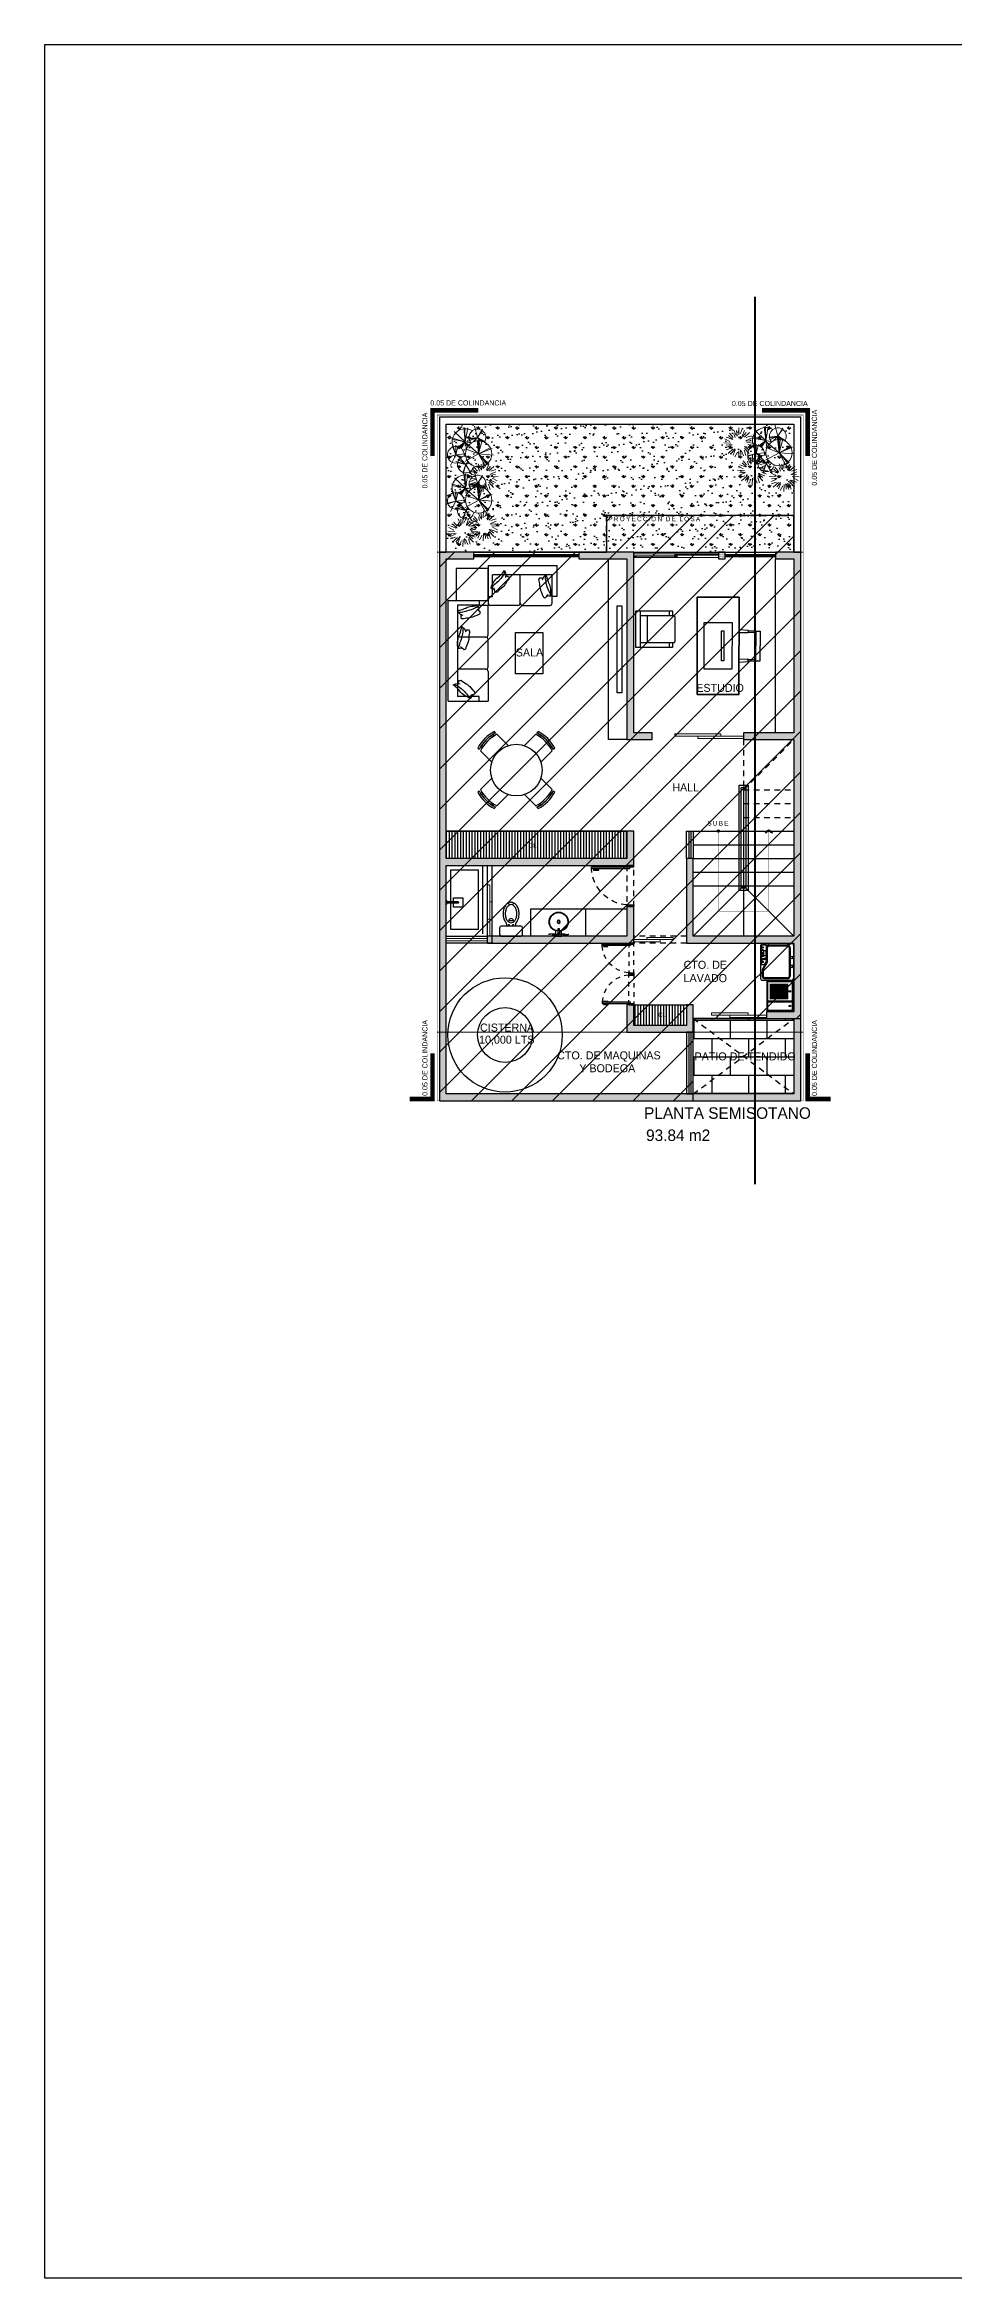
# Model space of a CAD drawing. Header units: metres. Extents: x -58 to 722, y -1100 to 345.
# Drawn here: x -21.7 to -1.84, y -25.75 to 23.1 of the extents above; entities that cross this region are included whole.
import ezdxf

# ---------------------------------------------------------------- set-up
doc = ezdxf.new("R2010")
doc.units = ezdxf.units.M
doc.header["$MEASUREMENT"] = 0
doc.set_wipeout_variables(frame=1)
doc.linetypes.add('CENTER2', pattern=[1.125, 0.75, -0.125, 0.125, -0.125])
doc.linetypes.add('HIDDEN2', pattern=[0.1875, 0.125, -0.0625])
doc.layers.get('0').update_dxf_attribs({"color": 255})
for name, color, linetype in [('A-CANCELERÍA', 4, 'Continuous'), ('A-HATCH', 252, 'Continuous'), ('A-MOBILIARIO SANITARIO', 124, 'Continuous'), ('A-PROYECCIONES', 191, 'HIDDEN2'), ('FSR_ARQ_001TERRENO', 8, 'Continuous'), ('FSR_ARQ_003RELLENODEMUROS', 251, 'Continuous'), ('FSR_ARQ_005VEGETACION', 64, 'Continuous'), ('FSR_ARQ_007PROYECCIONES', 200, 'HIDDEN2'), ('FSR_ARQ_008MOBILIARIO', 115, 'Continuous'), ('FSR_ARQ_009ESCALERA', 40, 'Continuous'), ('FSR_ARQ_010MUROBAJO', 33, 'Continuous'), ('FSR_ARQ_011MOBILIARIOSANI', 124, 'Continuous'), ('FSR_ARQ_012PUERTAS', 233, 'Continuous'), ('FSR_ARQ_014TEXTOS', 142, 'Continuous'), ('FSR_ARQ_017EJESTEXT', 135, 'Continuous'), ('FSR_ARQ_018HATCH', 252, 'Continuous'), ('FSR_ARQ_019INDICADORES', 65, 'Continuous'), ('FSR_ARQ_022AREAS', 110, 'Continuous'), ('FSR_ARQ_024LINEACORTE', 10, 'Continuous'), ('FSR_ARQ_025RESTRI', 140, 'Continuous'), ('MOBILIARIO', 125, 'Continuous')]:
    doc.layers.add(name, color=color, linetype=linetype)
for name, color, linetype, lineweight in [('FSR_ARQ_002MURO', 150, 'Continuous', 30), ('FSR_ARQ_006ARBOLES', 74, 'Continuous', 0), ('FSR_ARQ_013VENTANAS', 4, 'Continuous', 5), ('MURO', 150, 'Continuous', 30), ('PASTO', 64, 'Continuous', 0)]:
    doc.layers.add(name, color=color, linetype=linetype, lineweight=lineweight)
doc.styles.add('ESPACIOS', font='GOTHIC.TTF')
pattern_1 = [(90, (108.26705, 54.14508), (-0.0625, 4e-18), [])]
pattern_2 = [(0, (108.267048, 54.145081), (0.0078125, 0.015625), [0, -0.015625])]

# ---------------------------------------------------------------- blocks, each defined once
blk = doc.blocks.new('*U36')
at = {"layer": 'A-CANCELERÍA'}
for points in [[(0, -0.018), (0.05, -0.018), (0.05, -0.008), (0.022, -0.008), (0.022, 0.008), (0.05, 0.008), (0.05, 0.017), (0, 0.017)], [(0, 0.017), (2.3, 0.017), (2.3, -0.018), (0, -0.018)], [(2.275, 0.005), (0.025, 0.005), (0.025, -0.005), (2.275, -0.005)], [(2.3, -0.018), (2.25, -0.018), (2.25, -0.008), (2.278, -0.008), (2.278, 0.008), (2.25, 0.008), (2.25, 0.017), (2.3, 0.017)]]:
    blk.add_lwpolyline(points, close=True, dxfattribs=at)
blk = doc.blocks.new('*U35')
for p, q in [((0, 0.04), (0.9, 0.04)), ((0.05, 0.04), (0, 0.04)), ((0.9, 0.005), (0, 0.005)), ((0, 0.005), (0.05, 0.005)), ((0.022, 0.014), (0.022, 0.03)), ((0.022, 0.03), (0.05, 0.03)), ((0.05, 0.014), (0.022, 0.014)), ((0.05, 0.03), (0.05, 0.04)), ((0.05, 0.005), (0.05, 0.014)), ((1.8, -0.015), (1.8, -0.005)), ((1.8, -0.005), (1.85, -0.005)), ((1.828, -0.015), (1.8, -0.015)), ((1.8, -0.031), (1.828, -0.031)), ((1.8, -0.04), (1.8, -0.031)), ((1.85, -0.04), (1.8, -0.04)), ((1.828, -0.031), (1.828, -0.015))]:
    blk.add_line(p, q)
for points in [[(0.9, -0.04), (0, -0.04), (0, 0.04)], [(0.95, 0.04), (1.85, 0.04), (1.85, -0.04)], [(1.8, -0.005), (0.95, -0.005)], [(1.8, -0.04), (0.95, -0.04)]]:
    blk.add_lwpolyline(points)
at = {"color": 252, "const_width": 0.01}
for points in [[(0.025, 0.023), (0.925, 0.023)], [(0.925, -0.022), (1.825, -0.022)]]:
    blk.add_lwpolyline(points, dxfattribs=at)
for points in [[(0.928, 0.014), (0.9, 0.014), (0.9, 0.005), (0.95, 0.005), (0.95, 0.04), (0.9, 0.04), (0.9, 0.03), (0.928, 0.03)], [(0.922, -0.015), (0.95, -0.015), (0.95, -0.005), (0.9, -0.005), (0.9, -0.04), (0.95, -0.04), (0.95, -0.031), (0.922, -0.031)]]:
    blk.add_lwpolyline(points, close=True)
blk = doc.blocks.new('*U40')
at = {"layer": 'A-CANCELERÍA'}
for points in [[(0, -0.018), (0.05, -0.018), (0.05, -0.008), (0.022, -0.008), (0.022, 0.008), (0.05, 0.008), (0.05, 0.017), (0, 0.017)], [(0, 0.017), (1.1, 0.017), (1.1, -0.018), (0, -0.018)], [(1.075, 0.005), (0.025, 0.005), (0.025, -0.005), (1.075, -0.005)], [(1.1, -0.018), (1.05, -0.018), (1.05, -0.008), (1.078, -0.008), (1.078, 0.008), (1.05, 0.008), (1.05, 0.017), (1.1, 0.017)]]:
    blk.add_lwpolyline(points, close=True, dxfattribs=at)
blk = doc.blocks.new('Flecha_1')
blk.add_hatch(color=256).paths.add_polyline_path([(0, 0.0008), (0.003, -0.001), (0.0029, -0.0013), (0, 0.0003), (-0.0029, -0.0013), (-0.003, -0.001)])
for p, q in [((0.0003, 0.0013), (-0.0038, -0.0011)), ((0, 0), (-0.0033, -0.0019)), ((-0.0003, 0.0013), (0.0037, -0.0011)), ((0, 0), (0.0033, -0.0019)), ((-0.0036, -0.0006), (-0.0028, -0.002)), ((0.0036, -0.0006), (0.0028, -0.002))]:
    blk.add_line(p, q)
blk.add_lwpolyline([(0, 0.0008), (0.003, -0.001), (0.0029, -0.0013), (0, 0.0003), (-0.0029, -0.0013), (-0.003, -0.001)], close=True)
blk = doc.blocks.new('xref-TIPOC$0$COJ3')
for points in [[(-0.126, 0.177), (-0.107, 0.181), (-0.079, 0.191), (-0.052, 0.2), (-0.024, 0.2), (0.009, 0.205), (0.037, 0.205), (0.065, 0.195), (0.093, 0.195), (0.121, 0.191), (0.205, 0.191), (0.232, 0.195), (0.219, 0.167), (0.191, 0.158), (0.163, 0.144), (0.135, 0.139), (0.107, 0.135), (0.079, 0.13), (-0.005, 0.13), (-0.033, 0.135), (-0.061, 0.139), (-0.089, 0.144), (-0.117, 0.144), (-0.144, 0.149), (-0.172, 0.144), (-0.144, 0.167), (-0.126, 0.177)], [(-0.172, 0.144), (-0.168, 0.116), (-0.149, 0.06), (-0.149, 0.055), (-0.163, 0.051)], [(0.177, 0.102), (0.191, 0.074), (0.195, 0.046), (0.2, 0.018), (0.186, -0.01), (0.158, -0.019), (0.13, -0.019), (0.102, -0.024), (0.074, -0.033), (0.042, -0.042), (0.014, -0.042), (-0.014, -0.047), (-0.042, -0.042), (-0.098, -0.033), (-0.126, -0.028), (-0.154, -0.028), (-0.172, 0), (-0.163, 0.028), (-0.154, 0.055), (-0.14, 0.083), (-0.131, 0.102)], [(0.232, 0.195), (0.219, 0.163), (0.209, 0.135), (0.195, 0.107), (0.154, 0.065)]]:
    blk.add_lwpolyline(points)
blk = doc.blocks.new('ARP-PUERTA 0.90')
h = blk.add_hatch(color=256)
h.dxf.hatch_style = 1
h.paths.add_polyline_path([(0.075, 0.02), (0.075, 0.85), (0.035, 0.85), (0.035, 0.02)])
h.paths.add_polyline_path([(0.01, 0.075), (0.035, 0.075), (0.035, -0.075), (0.01, -0.075)])
h.paths.add_polyline_path([(0.89, 0.075), (0.865, 0.075), (0.865, -0.075), (0.89, -0.075)])
for points in [[(0.033, 0.806), (0.008, 0.806), (0.008, 0.686), (0.02, 0.686), (0.02, 0.794), (0.033, 0.794)], [(0.035, 0.789), (0.033, 0.789), (0.033, 0.811), (0.035, 0.811)], [(0.075, 0.789), (0.078, 0.789), (0.078, 0.811), (0.075, 0.811)], [(0.078, 0.806), (0.103, 0.806), (0.103, 0.686), (0.09, 0.686), (0.09, 0.794), (0.078, 0.794)], [(0.01, 0.065), (0, 0.065), (0, -0.065), (0.01, -0.065)], [(0.89, 0.065), (0.9, 0.065), (0.9, -0.065), (0.89, -0.065)]]:
    blk.add_lwpolyline(points)
for points in [[(0.075, 0.02), (0.075, 0.85), (0.035, 0.85), (0.035, 0.02)], [(0.01, 0.075), (0.035, 0.075), (0.035, -0.075), (0.01, -0.075)], [(0.89, 0.075), (0.865, 0.075), (0.865, -0.075), (0.89, -0.075)]]:
    blk.add_lwpolyline(points, close=True)
at = {"layer": 'A-PROYECCIONES'}
blk.add_lwpolyline([(0, 0.075), (0.9, 0.075), (0.9, -0.075), (0, -0.075)], close=True, dxfattribs=at)
blk.add_arc((0.031, 0.015), 0.836, 4.1111, 86.9871, dxfattribs=at)
blk = doc.blocks.new('OVAMONO')
for p, q in [((-0.06, -0.02), (0.06, -0.02)), ((-0.06, -0.02), (-0.06, -0.136)), ((-0.021, -0.059), (-0.03, -0.059)), ((-0.014, -0.08), (-0.01, -0.191)), ((-0.01, -0.191), (0.01, -0.191)), ((-0.004, -0.041), (-0.004, -0.033)), ((-0.004, -0.093), (-0.004, -0.084)), ((0.004, -0.041), (0.004, -0.033)), ((0.004, -0.093), (0.004, -0.084)), ((0.01, -0.191), (0.014, -0.08)), ((0.03, -0.059), (0.021, -0.059)), ((0.03, -0.067), (0.021, -0.067)), ((0.06, -0.02), (0.06, -0.136))]:
    blk.add_line(p, q)
at = {"linetype": 'HIDDEN2'}
blk.add_lwpolyline([(0.21, -0.05), (-0.21, -0.05), (-0.21, -0.076), (0.21, -0.076)], close=True, dxfattribs=at)
blk.add_lwpolyline([(-0.021, -0.067), (-0.03, -0.067)])
for centre, radius in [((0, -0.337), 0.035), ((0, -0.337), 0.025), ((0, -0.063), 0.00413)]:
    blk.add_circle(centre, radius)
for centre, radius, start, end in [((0, -0.337), 0.21, 106.6032, 73.4001), ((0, -0.337), 0.2, 93.4675, 86.5338), ((-0.036, -0.063), 0.00723, 328.4667, 31.5333), ((0, -0.063), 0.0227, 99.5941, 170.4059), ((0, -0.063), 0.0227, 189.5941, 260.4059), ((-0.021, -0.041), 0.0176, 270, 0), ((-0.021, -0.084), 0.0176, 0, 90), ((0, -0.027), 0.00723, 238.4667, 301.5333), ((0, -0.099), 0.00723, 58.4667, 121.5333), ((0, -0.063), 0.0227, 9.5941, 80.4059), ((0.021, -0.041), 0.0176, 180, 270), ((0, -0.063), 0.0227, 279.5941, 350.4059), ((0.021, -0.084), 0.0176, 90, 180), ((0.036, -0.063), 0.00723, 148.4667, 211.5333)]:
    blk.add_arc(centre, radius, start, end)
blk = doc.blocks.new('WC')
for p, q in [((0.02, 0.215), (0.02, -0.215)), ((0.205, 0.25), (0.055, 0.25)), ((0.24, -0.215), (0.24, 0.215)), ((0.353, -0.052), (0.353, 0.052)), ((0.055, -0.25), (0.205, -0.25))]:
    blk.add_line(p, q)
blk.add_lwpolyline([(0.709, 0, 0.144399), (0.695, 0.045, 0.107176), (0.65, 0.09, 0.077789), (0.589, 0.117, 0.064981), (0.51, 0.127, 0.064981), (0.431, 0.117, 0.077789), (0.37, 0.09, 0.107176), (0.325, 0.045, 0.144399), (0.311, 0, 0.144399), (0.325, -0.045, 0.107176), (0.37, -0.09, 0.077789), (0.431, -0.117, 0.064981), (0.51, -0.127, 0.064981), (0.589, -0.117, 0.077789), (0.65, -0.09, 0.107176), (0.695, -0.045, 0.144399)], format="xyb", close=True)
blk.add_lwpolyline([(0.342, -0.13, 0.072633), (0.411, -0.162, 0.070933), (0.51, -0.176, 0.070933), (0.609, -0.162, 0.082513), (0.687, -0.124, 0.10681), (0.743, -0.064, 0.133944), (0.76, 0, 0.133944)], format="xyb")
for centre in [(0.265, 0.047), (0.265, -0.047)]:
    blk.add_circle(centre, 0.01)
for centre, radius, start, end in [((0.055, 0.215), 0.035, 90, 180), ((0.205, 0.215), 0.035, 0, 90), ((0.269, 0.19), 0.0949, 252.4197, 320.4238), ((0.484, -0.091), 0.263, 106.2295, 122.8466), ((0.352, 0), 0.052, 271.9761, 88.0239), ((0.51, -0.179), 0.355, 90, 106.2295), ((0.51, -0.179), 0.355, 73.7705, 90), ((0.536, -0.091), 0.263, 54.9026, 73.7705), ((0.575, -0.035), 0.195, 30.5161, 54.9026), ((0.709, 0.067), 0.0261, 237.3898, 26.2472), ((0.634, 0), 0.126, 0, 30.5161), ((0.055, -0.215), 0.035, 180, 270), ((0.205, -0.215), 0.035, 270, 0), ((0.269, -0.19), 0.0949, 39.5762, 107.5803), ((0.709, -0.067), 0.0261, 333.7528, 122.6102)]:
    blk.add_arc(centre, radius, start, end)
blk = doc.blocks.new('ARP-REGADERA')
blk.add_wipeout([(0.04, 0), (0.04, -0.01), (0.0125, -0.01), (0.0125, -0.16), (0.1, -0.16), (0.1, -0.36), (-0.1, -0.36), (-0.1, -0.16), (-0.0125, -0.16), (-0.0125, -0.01), (-0.04, -0.01), (-0.04, 0)])
for p, q in [((-0.04, -0.01), (-0.04, 0)), ((-0.04, 0), (0.04, 0)), ((0.04, 0), (0.04, -0.01)), ((0.04, -0.01), (-0.04, -0.01)), ((-0.0125, -0.26), (-0.0125, -0.01)), ((0.0125, -0.26), (0.0125, -0.01))]:
    blk.add_line(p, q)
blk.add_lwpolyline([(-0.0125, -0.16), (-0.1, -0.16), (-0.1, -0.36), (0.1, -0.36), (0.1, -0.16), (0.0125, -0.16)])
blk.add_arc((0, -0.26), 0.0125, 180, 0)
blk = doc.blocks.new('LAVDRO')
for p, q in [((0.395, -0.02), (-0.395, -0.02)), ((-0.395, -0.02), (-0.395, -0.72)), ((-0.375, -0.07), (-0.375, -0.67)), ((0.105, -0.04), (-0.345, -0.04)), ((-0.325, -0.167), (0.085, -0.167)), ((-0.325, -0.187), (0.085, -0.187)), ((-0.325, -0.207), (0.085, -0.207)), ((-0.325, -0.227), (0.085, -0.227)), ((-0.325, -0.247), (0.085, -0.247)), ((-0.325, -0.267), (0.085, -0.267)), ((-0.325, -0.287), (0.085, -0.287)), ((-0.325, -0.307), (0.085, -0.307)), ((-0.325, -0.327), (0.085, -0.327)), ((-0.325, -0.347), (0.085, -0.347)), ((-0.325, -0.367), (0.085, -0.367)), ((-0.325, -0.387), (0.085, -0.387)), ((-0.325, -0.407), (0.085, -0.407)), ((-0.325, -0.427), (0.085, -0.427)), ((-0.325, -0.447), (0.085, -0.447)), ((-0.325, -0.467), (0.085, -0.467)), ((-0.325, -0.487), (0.085, -0.487)), ((-0.325, -0.507), (0.085, -0.507)), ((-0.325, -0.527), (0.085, -0.527)), ((-0.325, -0.547), (0.085, -0.547)), ((-0.325, -0.567), (0.085, -0.567)), ((-0.325, -0.587), (0.085, -0.587)), ((0.135, -0.67), (0.135, -0.07)), ((0.155, -0.67), (0.155, -0.07)), ((0.345, -0.04), (0.185, -0.04)), ((0.375, -0.67), (0.375, -0.07)), ((0.395, -0.72), (0.395, -0.02)), ((-0.395, -0.72), (0.395, -0.72)), ((-0.345, -0.7), (0.105, -0.7)), ((-0.325, -0.607), (0.085, -0.607)), ((-0.325, -0.627), (0.085, -0.627)), ((0.185, -0.7), (0.345, -0.7))]:
    blk.add_line(p, q)
for centre in [(-0.12, -0.107), (0.265, -0.107)]:
    blk.add_circle(centre, 0.02)
for centre, start, end in [((-0.345, -0.07), 90, 180), ((0.105, -0.07), 0, 90), ((0.185, -0.07), 90, 180), ((0.345, -0.07), 0, 90), ((-0.345, -0.67), 180, 270), ((0.105, -0.67), 270, 0), ((0.185, -0.67), 180, 270), ((0.345, -0.67), 270, 0)]:
    blk.add_arc(centre, 0.03, start, end)
blk = doc.blocks.new('lavadora-2')
at = {"layer": 'A-MOBILIARIO SANITARIO'}
h = blk.add_hatch(color=256, dxfattribs=at)
h.paths.add_polyline_path([(47.677, 68.421, 1), (47.714, 68.421, 1)])
h.paths.add_polyline_path([(47.711, 68.421, -1), (47.68, 68.421, -1)], flags=16)
for p, q in [((47.323, 68.361), (47.323, 69.066)), ((47.365, 69.108), (48.175, 69.108)), ((47.421, 69.026), (48.119, 69.026)), ((47.421, 69.005), (48.119, 69.005)), ((48.217, 69.066), (48.217, 68.361)), ((47.361, 68.45), (47.757, 68.45)), ((47.361, 68.342), (47.361, 68.45)), ((47.365, 68.516), (47.365, 68.969)), ((47.386, 68.516), (47.386, 68.969)), ((47.759, 68.481), (47.421, 68.481)), ((47.753, 68.46), (47.421, 68.46)), ((47.757, 68.45), (47.843, 68.4)), ((47.774, 68.454), (47.925, 68.367)), ((47.78, 68.476), (47.931, 68.388)), ((48.154, 68.969), (48.154, 68.418)), ((48.175, 68.969), (48.175, 68.418)), ((47.843, 68.342), (47.361, 68.342)), ((48.175, 68.319), (47.365, 68.319)), ((47.492, 68.397), (47.492, 68.441)), ((47.492, 68.441), (47.622, 68.441)), ((47.622, 68.397), (47.492, 68.397)), ((47.622, 68.441), (47.622, 68.397)), ((47.843, 68.4), (47.843, 68.342)), ((48.119, 68.361), (47.946, 68.361)), ((48.119, 68.383), (47.952, 68.383))]:
    blk.add_line(p, q, dxfattribs=at)
for centre, radius in [((47.665, 69.066), 0.0343), ((47.665, 69.066), 0.027), ((47.875, 69.066), 0.0343), ((47.875, 69.066), 0.027), ((47.42, 68.365), 0.0178), ((47.485, 68.365), 0.0178), ((47.564, 68.365), 0.0178), ((47.629, 68.365), 0.0178), ((47.695, 68.421), 0.0232), ((47.695, 68.421), 0.0186), ((47.695, 68.421), 0.0158), ((47.708, 68.365), 0.0178), ((47.773, 68.365), 0.0178)]:
    blk.add_circle(centre, radius, dxfattribs=at)
for centre, radius, start, end in [((47.365, 69.066), 0.0423, 90, 180), ((47.421, 68.969), 0.0564, 90, 180), ((47.421, 68.969), 0.0352, 90, 180), ((48.119, 68.969), 0.0564, 0, 90), ((48.119, 68.969), 0.0352, 0, 90), ((48.175, 69.066), 0.0423, 0, 90), ((47.421, 68.516), 0.0564, 180, 270), ((47.421, 68.516), 0.0352, 180, 270), ((47.753, 68.418), 0.0423, 60, 90), ((47.759, 68.439), 0.0423, 60, 90), ((47.365, 68.361), 0.0423, 180, 270), ((47.946, 68.404), 0.0423, 240, 270), ((47.952, 68.425), 0.0423, 240, 270), ((48.119, 68.418), 0.0564, 270, 0), ((48.119, 68.418), 0.0352, 270, 0), ((48.175, 68.361), 0.0423, 270, 0)]:
    blk.add_arc(centre, radius, start, end, dxfattribs=at)
blk = doc.blocks.new('A$C41595F26')
at = {"layer": 'PASTO'}
for p, q in [((-0.291, 0.264), (-0.327, 0.576)), ((-0.291, 0.264), (-0.299, 0.571)), ((-0.291, 0.264), (-0.237, 0.568)), ((-0.026, 0.36), (-0.09, 0.61)), ((-0.026, 0.36), (0.082, 0.54)), ((-0.026, 0.36), (0.086, 0.52)), ((-0.291, 0.264), (-0.595, 0.353)), ((-0.291, 0.264), (-0.589, 0.32)), ((-0.499, -0.02), (-0.572, 0.167)), ((-0.499, -0.02), (-0.564, 0.197)), ((-0.291, 0.264), (-0.532, 0.487)), ((-0.499, -0.02), (-0.502, 0.188)), ((-0.499, -0.02), (-0.449, 0.182)), ((-0.499, -0.02), (-0.304, 0)), ((-0.291, 0.264), (-0.44, 0.153)), ((-0.291, 0.264), (-0.41, 0.14)), ((-0.291, 0.264), (-0.395, 0.13)), ((-0.291, 0.264), (-0.381, 0.12)), ((0, 0), (-0.297, -0.161)), ((-0.291, 0.264), (-0.233, 0.168)), ((-0.291, 0.264), (-0.264, 0.114)), ((-0.291, 0.264), (-0.157, 0.241)), ((0, 0), (-0.291, 0.111)), ((0, 0), (-0.258, 0.227)), ((-0.026, 0.36), (-0.22, 0.34)), ((-0.026, 0.36), (-0.214, 0.316)), ((-0.026, 0.36), (-0.207, 0.284)), ((-0.026, 0.36), (-0.117, 0.262)), ((0, 0), (-0.033, 0.308)), ((-0.026, 0.36), (0.152, 0.267)), ((-0.026, 0.36), (0.166, 0.238)), ((-0.026, 0.36), (0.042, 0.284)), ((-0.026, 0.36), (0.012, 0.287)), ((0, 0), (-0.003, 0.299)), ((0, 0), (0.08, 0.297)), ((0, 0), (0.028, 0.294)), ((0, 0), (0.269, 0.141)), ((0, 0), (0.294, 0.119)), ((0, 0), (0.327, -0.025)), ((0, 0), (0.222, -0.222)), ((0, 0), (0.197, -0.236)), ((0, 0), (0.147, -0.272)), ((-0.499, -0.02), (-0.699, -0.086)), ((-0.499, -0.02), (-0.688, -0.068)), ((-0.499, -0.02), (-0.614, -0.251)), ((-0.499, -0.02), (-0.398, -0.091)), ((-0.499, -0.02), (-0.385, -0.081)), ((-0.499, -0.02), (-0.36, -0.066)), ((-0.279, -0.231), (-0.496, -0.163)), ((-0.279, -0.231), (-0.475, -0.187)), ((-0.279, -0.231), (-0.453, -0.116)), ((-0.279, -0.231), (-0.419, -0.076)), ((-0.279, -0.231), (-0.345, -0.414)), ((-0.279, -0.231), (-0.336, -0.433)), ((-0.279, -0.231), (-0.24, -0.158)), ((-0.279, -0.231), (-0.22, -0.185)), ((-0.279, -0.231), (-0.211, -0.195)), ((-0.279, -0.231), (-0.204, -0.202)), ((-0.279, -0.231), (-0.152, -0.455))]:
    blk.add_line(p, q, dxfattribs=at)
blk.add_circle((0, 0), 0.287, dxfattribs=at)
for centre, radius, start, end in [((-0.291, 0.264), 0.287, 57.4904, 202.572), ((-0.026, 0.36), 0.183, 326.1895, 222.0248), ((-0.499, -0.02), 0.183, 350.2838, 282.3951), ((-0.279, -0.231), 0.183, 91.4437, 347.7435), ((-0.291, 0.264), 0.287, 265.0692, 270.8898)]:
    blk.add_arc(centre, radius, start, end, dxfattribs=at)
blk = doc.blocks.new('125')
at = {"color": 0}
for p, q in [((1739.62, 1393.7), (1739.23, 1393.86)), ((1739.72, 1393.85), (1739.38, 1394.23)), ((1739.39, 1393.98), (1739.7, 1393.7)), ((1739.61, 1394.38), (1739.74, 1393.98)), ((1739.96, 1393.98), (1739.8, 1394.37)), ((1739.99, 1394.34), (1740.02, 1393.93)), ((1740.17, 1394.52), (1740.13, 1394.02)), ((1740.44, 1394.45), (1740.25, 1394.1)), ((1740.4, 1393.94), (1740.56, 1394.33)), ((1740.68, 1394.17), (1740.4, 1393.86)), ((1740.54, 1393.85), (1740.93, 1394.18)), ((1741.07, 1393.93), (1740.68, 1393.82)), ((1739.55, 1393.43), (1739.16, 1393.47)), ((1739.58, 1393.27), (1739.19, 1393.1)), ((1739.58, 1393.05), (1739.19, 1392.94)), ((1739.64, 1393.32), (1739.22, 1393.3)), ((1739.72, 1393.02), (1739.33, 1392.69)), ((1739.41, 1393.67), (1739.66, 1393.53)), ((1739.86, 1393), (1739.58, 1392.69)), ((1739.86, 1392.93), (1739.7, 1392.54)), ((1740.01, 1392.77), (1739.82, 1392.42)), ((1740.13, 1392.85), (1740.09, 1392.34)), ((1740.24, 1392.94), (1740.27, 1392.52)), ((1740.3, 1392.88), (1740.46, 1392.5)), ((1740.52, 1392.88), (1740.63, 1392.5)), ((1740.54, 1393.02), (1740.88, 1392.64)), ((1740.56, 1393.16), (1740.87, 1392.89)), ((1741.04, 1393.57), (1740.61, 1393.54)), ((1740.64, 1393.16), (1741.03, 1393)), ((1740.68, 1393.6), (1741.07, 1393.76)), ((1740.71, 1393.43), (1741.22, 1393.4)), ((1740.79, 1393.32), (1741.14, 1393.12))]:
    blk.add_line(p, q, dxfattribs=at)

msp = doc.modelspace()

# ---------------------------------------------------------------- hatches: boundary and pattern name
at = {"layer": 'FSR_ARQ_003RELLENODEMUROS', "ltscale": 5}
h = msp.add_hatch(dxfattribs=at)
h.set_pattern_fill('DOTS', color=256, scale=0.25)
h.set_pattern_definition(pattern_2)
h.paths.add_polyline_path([(-12.026, 3.6), (-12.026, 3.45), (-8.826, 3.45), (-8.826, 3.6), (-8.826, 4.25), (-8.976, 4.25), (-8.976, 3.6)], flags=17)
h.paths.add_polyline_path([(-12.926, 0.15), (-12.926, 5.15), (-8.826, 5.15), (-8.826, 5.9), (-8.976, 5.9), (-8.976, 5.3), (-12.926, 5.3), (-12.926, 11.85), (-12.326, 11.85), (-12.326, 12), (-13.076, 12), (-13.076, 0), (-5.176, 0), (-5.176, 12), (-5.726, 12), (-5.726, 11.85), (-5.326, 11.85), (-5.326, 8.05), (-6.426, 8.05), (-6.426, 7.9), (-5.326, 7.9), (-5.326, 3.6), (-7.526, 3.6), (-7.526, 5.3), (-7.676, 5.3), (-7.676, 3.45), (-5.326, 3.45), (-5.326, 1.95), (-5.926, 1.95), (-5.926, 1.8), (-5.326, 1.8), (-5.326, 0.15)])
h = msp.add_hatch(dxfattribs=at)
h.set_pattern_fill('DOTS', color=256, scale=0.25)
h.set_pattern_definition(pattern_2)
h.paths.add_polyline_path([(-8.426, 8.05), (-8.826, 8.05), (-8.826, 12), (-10.026, 12), (-10.026, 11.85), (-8.976, 11.85), (-8.976, 7.9), (-8.426, 7.9)])
h = msp.add_hatch(dxfattribs=at)
h.set_pattern_fill('DOTS', color=256, scale=0.25)
h.set_pattern_definition(pattern_2)
h.paths.add_polyline_path([(-6.976, 12), (-6.976, 11.85), (-6.826, 11.85), (-6.826, 12)])
h = msp.add_hatch(dxfattribs=at)
h.set_pattern_fill('DOTS', color=256, scale=0.25)
h.set_pattern_definition(pattern_2)
h.paths.add_polyline_path([(-7.676, 2.1), (-7.676, 1.65), (-8.826, 1.65), (-8.826, 2.1), (-8.976, 2.1), (-8.976, 1.5), (-7.526, 1.5), (-7.526, 2.1)])
at = {"layer": 'FSR_ARQ_005VEGETACION'}
h = msp.add_hatch(dxfattribs=at)
h.set_pattern_fill('GRASS', color=256, scale=0.3)
h.set_pattern_definition([(90, (108.26705, 54.14508), (-0.21213203, 0.21213203), [0.05625, -0.3680141]), (45, (108.26705, 54.14508), (-0.212132, 0.212132), [0.05625, -0.24375]), (135, (108.26705, 54.14508), (-0.212132, -0.212132), [0.05625, -0.24375])])
h.paths.add_polyline_path([(-12.926, 14.8), (-5.326, 14.8), (-5.326, 12), (-12.926, 12)])
h = msp.add_hatch(dxfattribs=at)
h.set_pattern_fill('AR-SAND', color=256, scale=0.2)
h.set_pattern_definition([(37.5, (108.26705, 54.14508), (-0.0125987, 0.38536475), [0, -0.304, 0, -0.34, 0, -0.325]), (7.5, (108.26705, 54.1451), (0.3539553, 0.5644292), [0, -0.164, 0, -0.274, 0, -0.105]), (327.5, (108.02105, 54.14508), (0.6228284, 0.0011318), [0, -0.1, 0, -0.36, 0, -0.47]), (317.5, (108.02105, 54.1451), (0.6012253, 0.1755351), [0, -0.05, 0, -0.236, 0, -0.27])])
h.paths.add_polyline_path([(-12.926, 14.8), (-5.326, 14.8), (-5.326, 12), (-12.926, 12)])
at = {"layer": 'FSR_ARQ_008MOBILIARIO'}
h = msp.add_hatch(dxfattribs=at)
h.set_pattern_fill('LINE', color=256, scale=0.5, angle=90, style=0)
h.set_pattern_definition(pattern_1)
h.paths.add_polyline_path([(-12.926, 5.9), (-8.976, 5.9), (-8.976, 5.3), (-12.926, 5.3)])
h = msp.add_hatch(dxfattribs=at)
h.set_pattern_fill('LINE', color=256, scale=0.5, angle=90, style=0)
h.set_pattern_definition(pattern_1)
h.paths.add_polyline_path([(-8.826, 2.1), (-7.676, 2.1), (-7.676, 1.65), (-8.826, 1.65)])
at = {"layer": 'FSR_ARQ_018HATCH'}
h = msp.add_hatch(dxfattribs=at)
h.set_pattern_fill('HLNRN', color=256, scale=0.1, angle=180, pattern_type=2)
h.set_pattern_definition([(180, (-3.91765, 7.76454), (-5e-17, -0.4), []), (270, (-3.91765, 7.76454), (0.4, -0.4), [0.4, -0.4])])
h.paths.add_polyline_path([(-7.526, 0.15), (-7.526, 1.8), (-5.326, 1.8), (-5.326, 0.15)])
at = {"layer": 'FSR_ARQ_019INDICADORES'}
h = msp.add_hatch(color=256, dxfattribs=at)
edge = h.paths.add_edge_path()
edge.add_arc((-6.976, 5.9), 0.0252, 0, 360)

# ---------------------------------------------------------------- linework, layer by layer
at = {"layer": 'A-HATCH'}
msp.add_line((-12.026, 3.65), (-12.026, 5.15), dxfattribs=at)
at = {"layer": 'FSR_ARQ_001TERRENO', "const_width": 0.1}
for points in [[(-13.226, 14.1), (-13.226, 15.1), (-12.226, 15.1)], [(-6.026, 15.1), (-5.026, 15.1), (-5.026, 14.1)], [(-13.726, 0.041), (-13.226, 0.041), (-13.226, 1.041)], [(-5.026, 1.041), (-5.026, 0.041), (-4.526, 0.041)]]:
    msp.add_lwpolyline(points, dxfattribs=at)
at = {"layer": 'FSR_ARQ_001TERRENO', "const_width": 0.01}
msp.add_lwpolyline([(-13.126, 0), (-13.126, 15), (-5.126, 15), (-5.126, 0)], close=True, dxfattribs=at)
at = {"layer": 'FSR_ARQ_002MURO'}
for points in [[(-12.926, 3.45), (-12.926, 5.15), (-8.826, 5.15), (-8.826, 5.9), (-8.976, 5.9), (-8.976, 5.3), (-12.926, 5.3), (-12.926, 11.85), (-12.326, 11.85), (-12.326, 12), (-13.076, 12), (-13.076, 0), (-5.176, 0), (-5.176, 12), (-5.726, 12), (-5.726, 11.85), (-5.326, 11.85), (-5.326, 8.05), (-6.426, 8.05), (-6.426, 7.9), (-5.326, 7.9), (-5.326, 3.6), (-7.526, 3.6), (-7.526, 5.3), (-7.676, 5.3), (-7.676, 3.45), (-5.326, 3.45), (-5.326, 1.95), (-5.926, 1.95), (-5.926, 1.8), (-5.326, 1.8), (-5.326, 0.15), (-12.926, 0.15), (-12.926, 3.45)], [(-12.026, 3.45), (-8.826, 3.45), (-8.826, 4.25), (-8.976, 4.25), (-8.976, 3.6), (-12.026, 3.6)]]:
    msp.add_lwpolyline(points, dxfattribs=at)
at = {"layer": 'FSR_ARQ_002MURO', "ltscale": 0.005}
for points in [[(-8.426, 7.9), (-8.426, 8.05), (-8.826, 8.05), (-8.826, 12), (-8.826, 12), (-8.826, 12), (-10.026, 12), (-10.026, 11.85), (-8.976, 11.85), (-8.976, 7.9)], [(-7.676, 2.1), (-7.676, 1.65), (-8.826, 1.65), (-8.826, 2.1), (-8.976, 2.1), (-8.976, 1.5), (-7.526, 1.5), (-7.526, 2.1)]]:
    msp.add_lwpolyline(points, close=True, dxfattribs=at)
at = {"layer": 'FSR_ARQ_002MURO'}
msp.add_lwpolyline([(-6.976, 12), (-6.976, 11.85), (-6.826, 11.85), (-6.826, 12)], close=True, dxfattribs=at)
at = {"layer": 'FSR_ARQ_007PROYECCIONES'}
for p, q in [((-6.426, 7.9), (-6.426, 6.8)), ((-6.426, 6.8), (-5.326, 7.9)), ((-6.426, 6.8), (-5.326, 6.8)), ((-6.426, 6.5), (-5.326, 6.5)), ((-6.426, 6.2), (-5.326, 6.2)), ((-7.676, 3.6), (-8.826, 3.6)), ((-7.676, 3.45), (-8.826, 3.45)), ((-7.526, 0.15), (-5.326, 1.8)), ((-7.526, 1.8), (-5.326, 0.15))]:
    msp.add_line(p, q, dxfattribs=at)
msp.add_lwpolyline([(-9.426, 12), (-9.426, 12.8), (-5.326, 12.8)], dxfattribs=at)
at = {"layer": 'FSR_ARQ_008MOBILIARIO'}
for p, q in [((-9.376, 7.9), (-9.376, 11.85)), ((-5.726, 8.05), (-5.726, 11.85)), ((-12.012, 11.705), (-12.012, 11.031)), ((-12.012, 11.705), (-10.512, 11.705)), ((-11.912, 11.031), (-11.912, 11.505)), ((-10.612, 11.505), (-11.912, 11.505)), ((-11.312, 10.885), (-11.312, 11.505)), ((-10.612, 10.885), (-10.612, 11.505)), ((-10.612, 11.031), (-10.612, 11.505)), ((-10.512, 11.705), (-10.512, 11.031)), ((-12.882, 8.739), (-12.882, 10.939)), ((-12.882, 10.939), (-12.207, 10.939)), ((-12.682, 10.839), (-12.682, 8.839)), ((-12.207, 10.839), (-12.682, 10.839)), ((-12.207, 10.939), (-12.207, 10.839)), ((-12.207, 10.839), (-12.012, 10.839)), ((-12.012, 11.031), (-12.012, 10.885)), ((-12.012, 11.031), (-11.912, 11.031)), ((-12.012, 10.189), (-12.012, 10.839)), ((-11.362, 10.835), (-11.962, 10.835)), ((-11.262, 10.835), (-10.662, 10.835)), ((-10.512, 11.031), (-10.612, 11.031)), ((-12.062, 10.139), (-12.682, 10.139)), ((-12.012, 9.489), (-12.012, 10.089)), ((-12.062, 9.439), (-12.682, 9.439)), ((-12.012, 9.389), (-12.012, 8.739)), ((-12.207, 8.839), (-12.682, 8.839)), ((-12.207, 8.739), (-12.207, 8.839)), ((-12.882, 8.739), (-12.207, 8.739)), ((-12.207, 8.739), (-12.012, 8.739)), ((-8.976, 7.9), (-9.376, 7.9)), ((-7.626, 5.9), (-7.626, 5.3)), ((-7.576, 5.9), (-7.576, 5.3))]:
    msp.add_line(p, q, dxfattribs=at)
at = {"layer": 'FSR_ARQ_008MOBILIARIO', "linetype": 'ByBlock'}
for p, q in [((-8.779, 9.913), (-8.779, 10.714)), ((-8.779, 10.714), (-7.98, 10.713)), ((-8.678, 9.913), (-8.677, 10.714)), ((-8.677, 10.612), (-7.954, 10.612)), ((-8.525, 10.015), (-8.525, 10.612)), ((-8.056, 10.713), (-8.056, 10.612)), ((-7.98, 10.713), (-7.98, 10.612)), ((-7.929, 10.586), (-7.929, 10.04)), ((-6.526, 10.307), (-6.326, 10.295)), ((-6.326, 10.295), (-6.33, 10.233)), ((-6.327, 10.279), (-6.158, 10.274)), ((-6.156, 10.274), (-6.157, 9.95)), ((-6.156, 10.274), (-6.064, 10.274)), ((-6.064, 10.274), (-6.065, 9.95)), ((-7.98, 9.913), (-8.779, 9.913)), ((-7.955, 10.015), (-8.678, 10.015)), ((-8.056, 10.015), (-8.056, 9.913)), ((-7.98, 10.015), (-7.98, 9.913)), ((-6.526, 10.245), (-6.33, 10.233)), ((-6.329, 10.249), (-6.16, 10.243)), ((-6.158, 9.626), (-6.157, 9.95)), ((-6.065, 9.625), (-6.065, 9.95)), ((-6.527, 9.656), (-6.331, 9.667)), ((-6.527, 9.594), (-6.328, 9.605)), ((-6.328, 9.605), (-6.331, 9.667)), ((-6.33, 9.651), (-6.161, 9.656)), ((-6.328, 9.621), (-6.159, 9.626)), ((-6.158, 9.626), (-6.065, 9.625))]:
    msp.add_line(p, q, dxfattribs=at)
at = {"layer": 'FSR_ARQ_008MOBILIARIO', "ltscale": 5}
for p, q in [((-11.941, 7.988), (-11.913, 7.96)), ((-11.878, 7.982), (-11.907, 8.011)), ((-11.846, 8.045), (-11.875, 8.073)), ((-11.818, 8.016), (-11.571, 7.769)), ((-10.971, 8.016), (-11.218, 7.769)), ((-10.914, 8.073), (-10.943, 8.045)), ((-10.911, 7.982), (-10.882, 8.011)), ((-10.848, 7.988), (-10.876, 7.96)), ((-12.206, 7.685), (-12.235, 7.713)), ((-12.178, 7.656), (-11.931, 7.409)), ((-12.144, 7.717), (-12.172, 7.745)), ((-12.15, 7.78), (-12.121, 7.751)), ((-10.611, 7.656), (-10.858, 7.409)), ((-10.801, 7.467), (-10.858, 7.409)), ((-10.64, 7.78), (-10.668, 7.751)), ((-10.645, 7.717), (-10.617, 7.745)), ((-10.554, 7.713), (-10.583, 7.685)), ((-12.178, 6.81), (-11.931, 7.057)), ((-10.611, 6.81), (-10.858, 7.057)), ((-12.235, 6.753), (-12.206, 6.781)), ((-12.144, 6.749), (-12.172, 6.721)), ((-12.15, 6.686), (-12.121, 6.715)), ((-11.941, 6.478), (-11.913, 6.506)), ((-11.878, 6.484), (-11.907, 6.456)), ((-11.875, 6.393), (-11.846, 6.421)), ((-11.818, 6.45), (-11.571, 6.697)), ((-10.971, 6.45), (-11.218, 6.697)), ((-10.914, 6.393), (-10.943, 6.421)), ((-10.911, 6.484), (-10.882, 6.456)), ((-10.848, 6.478), (-10.876, 6.506)), ((-10.64, 6.686), (-10.668, 6.715)), ((-10.645, 6.749), (-10.617, 6.721)), ((-10.554, 6.753), (-10.583, 6.781))]:
    msp.add_line(p, q, dxfattribs=at)
at = {"layer": 'FSR_ARQ_008MOBILIARIO'}
for points in [[(-12.012, 10.939), (-12.012, 11.639), (-12.712, 11.639), (-12.712, 10.939), (-12.012, 10.939)], [(-9.19, 8.925), (-9.19, 10.825), (-9.09, 10.825), (-9.09, 8.925), (-9.19, 8.925)]]:
    msp.add_lwpolyline(points, dxfattribs=at)
at = {"layer": 'FSR_ARQ_008MOBILIARIO', "linetype": 'ByBlock'}
for points in [[(-6.526, 11.017), (-7.442, 11.018), (-7.443, 8.884), (-6.527, 8.884)], [(-7.443, 8.884), (-7.442, 11.018), (-6.526, 11.017), (-6.527, 8.884)], [(-6.68, 9.442), (-7.289, 9.443), (-7.289, 10.459), (-6.679, 10.458)], [(-6.328, 9.621), (-6.159, 9.626), (-6.156, 10.274), (-6.327, 10.279), (-6.33, 10.233), (-6.526, 10.245), (-6.527, 9.656), (-6.331, 9.667)]]:
    msp.add_lwpolyline(points, close=True, dxfattribs=at)
for points in [[(-6.908, 10.281), (-6.857, 10.281)], [(-6.908, 9.62), (-6.908, 10.281)], [(-6.857, 10.281), (-6.858, 9.62)], [(-6.858, 9.62), (-6.908, 9.62)]]:
    msp.add_lwpolyline(points, dxfattribs=at)
at = {"layer": 'FSR_ARQ_008MOBILIARIO'}
for points in [[(-6.526, 6.9), (-6.326, 6.9), (-6.326, 4.6), (-6.526, 4.6)], [(-6.476, 6.85), (-6.376, 6.85), (-6.376, 4.65), (-6.476, 4.65)], [(-12.926, 5.9), (-8.976, 5.9), (-8.976, 5.3), (-12.926, 5.3)], [(-8.826, 2.1), (-7.676, 2.1), (-7.676, 1.65), (-8.826, 1.65)]]:
    msp.add_lwpolyline(points, close=True, dxfattribs=at)
at = {"layer": 'FSR_ARQ_008MOBILIARIO', "ltscale": 5}
msp.add_circle((-11.395, 7.233), 0.564, dxfattribs=at)
at = {"layer": 'FSR_ARQ_008MOBILIARIO'}
for centre, start, end in [((-11.962, 10.885), 180, 270), ((-11.362, 10.885), 270, 0), ((-11.262, 10.885), 180, 270), ((-10.662, 10.885), 270, 0), ((-12.062, 10.189), 270, 0), ((-12.062, 10.089), 0, 90), ((-12.062, 9.489), 270, 0), ((-12.062, 9.389), 0, 90)]:
    msp.add_arc(centre, 0.05, start, end, dxfattribs=at)
at = {"layer": 'FSR_ARQ_008MOBILIARIO', "linetype": 'ByBlock'}
for centre, start, end in [((-7.954, 10.586), 359.9764, 89.9764), ((-7.955, 10.04), 269.9764, 359.9764)]:
    msp.add_arc(centre, 0.0254, start, end, dxfattribs=at)
at = {"layer": 'FSR_ARQ_008MOBILIARIO', "ltscale": 5}
for centre, start, end in [((-11.499, 7.338), 117.0547, 152.9453), ((-11.471, 7.309), 117.0547, 152.9453), ((-11.442, 7.281), 117.0547, 152.9453), ((-11.347, 7.281), 27.0547, 62.9453), ((-11.319, 7.309), 27.0547, 62.9453), ((-11.29, 7.338), 27.0547, 62.9453), ((-11.499, 7.129), 207.0547, 242.9453), ((-11.471, 7.157), 207.0547, 242.9453), ((-11.442, 7.186), 207.0547, 242.9453), ((-11.347, 7.186), 297.0547, 332.9453), ((-11.319, 7.157), 297.0547, 332.9453), ((-11.29, 7.129), 297.0547, 332.9453)]:
    msp.add_arc(centre, 0.826, start, end, dxfattribs=at)
at = {"layer": 'FSR_ARQ_009ESCALERA'}
for p, q in [((-12.326, 12), (-9.426, 12)), ((-8.826, 12), (-5.726, 12)), ((-6.426, 6.8), (-6.426, 4.7)), ((-7.526, 5.9), (-6.426, 5.9)), ((-6.426, 5.9), (-5.326, 5.9)), ((-7.526, 5.6), (-6.426, 5.6)), ((-6.426, 5.6), (-5.326, 5.6)), ((-7.526, 5.3), (-6.426, 5.3)), ((-7.526, 5), (-6.426, 5)), ((-6.426, 5.3), (-5.326, 5.3)), ((-6.426, 5), (-5.326, 5)), ((-7.526, 4.7), (-6.426, 4.7)), ((-6.426, 4.7), (-7.526, 3.6)), ((-6.426, 4.7), (-5.326, 4.7)), ((-6.426, 4.7), (-6.426, 3.6)), ((-6.426, 4.7), (-5.326, 3.6)), ((-5.926, 1.8), (-7.526, 1.8))]:
    msp.add_line(p, q, dxfattribs=at)
at = {"layer": 'FSR_ARQ_010MUROBAJO'}
for p, q in [((-7.626, 1.5), (-7.626, 0.15)), ((-7.576, 1.5), (-7.576, 0.15))]:
    msp.add_line(p, q, dxfattribs=at)
at = {"layer": 'FSR_ARQ_010MUROBAJO', "ltscale": 0.005}
msp.add_lwpolyline([(-12.926, 12), (-12.926, 14.8), (-5.326, 14.8), (-5.326, 12), (-5.176, 12), (-5.176, 14.95), (-13.076, 14.95), (-13.076, 12)], close=True, dxfattribs=at)
at = {"layer": 'FSR_ARQ_010MUROBAJO'}
for points in [[(-7.526, 5.9), (-7.526, 5.3), (-7.676, 5.3), (-7.676, 5.9)], [(-7.526, 1.5), (-7.676, 1.5), (-7.676, 0.15), (-7.526, 0.15)]]:
    msp.add_lwpolyline(points, close=True, dxfattribs=at)
at = {"layer": 'FSR_ARQ_011MOBILIARIOSANI'}
for p, q in [((-12.126, 3.65), (-12.126, 5.15)), ((-9.876, 3.6), (-9.876, 4.2))]:
    msp.add_line(p, q, dxfattribs=at)
msp.add_lwpolyline([(-11.076, 3.6), (-11.076, 4.2), (-8.976, 4.2)], dxfattribs=at)
for radius in [1.25, 0.6]:
    msp.add_circle((-11.64, 1.44), radius, dxfattribs=at)
at = {"layer": 'FSR_ARQ_013VENTANAS'}
for p, q in [((-12.026, 3.55), (-12.926, 3.55)), ((-12.026, 3.5), (-12.926, 3.5))]:
    msp.add_line(p, q, dxfattribs=at)
for points in [[(-7.926, 8.025), (-6.926, 8.025), (-6.926, 7.975), (-7.926, 7.975)], [(-7.426, 7.975), (-6.426, 7.975), (-6.426, 7.925), (-7.426, 7.925)], [(-12.026, 4.725), (-11.976, 4.725), (-11.976, 3.975), (-12.026, 3.975)], [(-11.976, 4.35), (-11.926, 4.35), (-11.926, 3.6), (-11.976, 3.6)], [(-8.826, 3.525), (-8.251, 3.525), (-8.251, 3.475), (-8.826, 3.475)], [(-7.964, 3.525), (-8.539, 3.525), (-8.539, 3.575), (-7.964, 3.575)], [(-7.126, 1.925), (-6.326, 1.925), (-6.326, 1.875), (-7.126, 1.875)], [(-6.726, 1.875), (-5.926, 1.875), (-5.926, 1.825), (-6.726, 1.825)]]:
    msp.add_lwpolyline(points, close=True, dxfattribs=at)
at = {"layer": 'FSR_ARQ_019INDICADORES', "ltscale": 10, "const_width": 0.01}
msp.add_lwpolyline([(-6.976, 5.9), (-6.976, 4.15), (-5.876, 4.15), (-5.876, 5.9)], dxfattribs=at)
at = {"layer": 'FSR_ARQ_019INDICADORES'}
msp.add_circle((-6.976, 5.9), 0.0252, dxfattribs=at)
at = {"layer": 'FSR_ARQ_024LINEACORTE', "linetype": 'CENTER2', "const_width": 0.05}
msp.add_lwpolyline([(-6.177, 17.588), (-6.177, -1.829)], dxfattribs=at)
at = {"layer": 'FSR_ARQ_025RESTRI', "linetype": 'HIDDEN2', "ltscale": 2.5, "const_width": 0.02, "flags": 128}
for points in [[(-13.126, 12), (-5.126, 12)], [(-13.126, 1.5), (-5.126, 1.5)]]:
    msp.add_lwpolyline(points, dxfattribs=at)
at = {"layer": 'MOBILIARIO'}
for p, q in [((-6.376, 6.8), (-6.376, 4.7)), ((-8.976, 5.9), (-12.926, 5.9)), ((-8.826, 2.1), (-7.676, 2.1))]:
    msp.add_line(p, q, dxfattribs=at)
msp.add_lwpolyline([(-11.412, 10.239), (-10.812, 10.239), (-10.812, 9.339), (-11.412, 9.339)], close=True, dxfattribs=at)
at = {"layer": 'MURO', "ltscale": 0.005}
msp.add_line((-12.026, 3.45), (-12.026, 3.6), dxfattribs=at)
at = {"layer": 'PASTO'}
msp.add_lwpolyline([(-12.926, 14.8), (-5.326, 14.8), (-5.326, 12), (-12.926, 12)], close=True, dxfattribs=at)

# ---------------------------------------------------------------- block references
at = {"layer": 'FSR_ARQ_006ARBOLES'}
for p in [(-12.218, 14.148), (-5.652, 14.174), (-12.217, 13.138)]:
    msp.add_blockref('A$C41595F26', p, dxfattribs=at)
at = {"layer": 'FSR_ARQ_006ARBOLES', "xscale": 0.3, "yscale": 0.3, "zscale": 0.3, "rotation": 316.2301923128178}
for p in [(-672.686, 73.646), (-672.389, 73.047), (-678.274, 72.906), (-671.696, 72.909), (-678.715, 71.706), (-678.269, 71.83)]:
    msp.add_blockref('125', p, dxfattribs=at)
at = {"layer": 'FSR_ARQ_008MOBILIARIO', "extrusion": (0, 0, -1), "xscale": -1.190140845070476, "yscale": 0.9154929577464372, "zscale": -1.190140845070476}
for p, rotation in [((11.71, 11.272), 313.1038958527874), ((12.484, 10.063), 284.5484163726246), ((12.449, 9.04), 223.1038958527874)]:
    msp.add_blockref('xref-TIPOC$0$COJ3', p, dxfattribs=dict(at, rotation=rotation))
at = {"layer": 'FSR_ARQ_008MOBILIARIO', "xscale": -1.190140845070445, "yscale": 0.9154929577464372, "zscale": 1.190140845070445}
for p, rotation in [((-10.832, 11.196), 287.0816301017938), ((-12.373, 10.619), 17.08163010179385)]:
    msp.add_blockref('xref-TIPOC$0$COJ3', p, dxfattribs=dict(at, rotation=rotation))
at = {"layer": 'FSR_ARQ_011MOBILIARIOSANI', "rotation": 90.00000000000001}
msp.add_blockref('WC', (-11.509, 3.582), dxfattribs=at)
at = {"layer": 'FSR_ARQ_011MOBILIARIOSANI', "xscale": -1, "rotation": 180}
msp.add_blockref('OVAMONO', (-10.468, 3.579), dxfattribs=at)
at = {"layer": 'FSR_ARQ_011MOBILIARIOSANI', "ltscale": 5, "xscale": 0.9063186776473087, "yscale": 0.9063186776473087, "zscale": 0.9063186776473087, "rotation": 270}
msp.add_blockref('lavadora-2', (-67.971, 46.333), dxfattribs=at)
at = {"layer": 'FSR_ARQ_011MOBILIARIOSANI', "xscale": 0.8227848101266255, "yscale": 0.8227848101266255, "zscale": 0.8227848101266255, "rotation": 269.9999999948616}
msp.add_blockref('LAVDRO', (-5.327, 2.295), dxfattribs=at)
at = {"layer": 'FSR_ARQ_012PUERTAS', "xscale": -1, "rotation": 90}
msp.add_blockref('ARP-PUERTA 0.90', (-8.901, 5.15), dxfattribs=at)
at = {"layer": 'FSR_ARQ_012PUERTAS', "yscale": 0.7499999999995283, "zscale": 0.7499999999995283}
for p, xscale, rotation in [((-8.882, 3.45), -0.7499999999995283, 90), ((-8.882, 2.1), 0.7499999999995283, 90.00000000000001)]:
    msp.add_blockref('ARP-PUERTA 0.90', p, dxfattribs=dict(at, xscale=xscale, rotation=rotation))
at = {"layer": 'FSR_ARQ_013VENTANAS', "xscale": -1}
for name, p in [('*U36', (-10.026, 11.925)), ('*U35', (-6.976, 11.925)), ('*U40', (-5.726, 11.925))]:
    msp.add_blockref(name, p, dxfattribs=at)
at = {"layer": 'FSR_ARQ_019INDICADORES', "ltscale": 0.01, "xscale": -22.34780478919463, "yscale": 22.34780478919463, "zscale": 22.34780478919463, "rotation": 359.9999999999993}
msp.add_blockref('Flecha_1', (-5.876, 5.9), dxfattribs=at)

# ---------------------------------------------------------------- texts
at = {"layer": 'FSR_ARQ_014TEXTOS', "style": 'ESPACIOS'}
for s, p in [('SALA', (-11.406, 9.718)), ('ESTUDIO', (-7.46, 8.943)), ('CISTERNA ', (-12.187, 1.515)), ('10,000 LTS ', (-12.208, 1.25)), ('CTO. DE MAQUINAS ', (-10.501, 0.907)), ('Y BODEGA', (-10.017, 0.625))]:
    msp.add_text(s, height=0.175, dxfattribs=at).set_placement(p)
for s, width, gutter_width, insert, char_height, attachment_point in [('0.05 DE COLINDANCIA', 3.09515, 0.525, (-13.274, 15.206), 0.112, 7), ('0.05 DE COLINDANCIA', 3.09515, 0.525, (-6.682, 15.193), 0.112, 7), ('HALL', 0.84615, 0.525, (-7.399, 6.765), 0.175, 9), ('\\pxqc;{\\T1.3;SUBE}', 0.87446, 0.75, (-7.411, 6.12), 0.1, 1), ('CL', 0.18501, 0.296, (-11.122, 5.534), 0.0986, 7), ('\\pxqc;CTO. DE \\PLAVADO', 2.22389, 0.525, (-8.375, 2.593), 0.175, 7), ('CL', 0.18501, 0.296, (-8.29, 1.832), 0.0986, 7), ('PATIO DE TENDIDO', 2.22389, 0.525, (-7.498, 0.882), 0.175, 7), ('\\pxi4.69699;PLANTA SEMISOTANO', 4.90964, 0.302, (-9.783, -0.142), 0.2516, 1), ('\\pxi5.98854;93.84 m2', 3.93119, 0.302, (-10.065, -0.627), 0.2516, 1)]:
    msp.add_mtext_dynamic_manual_height_columns(s, width=width, gutter_width=gutter_width, heights=[0], dxfattribs=dict(at, insert=insert, char_height=char_height, attachment_point=attachment_point))
at = {"layer": 'FSR_ARQ_014TEXTOS', "char_height": 0.112, "attachment_point": 7, "rotation": 90, "style": 'ESPACIOS'}
for insert in [(-13.336, 13.393), (-4.821, 13.455), (-13.335, 0.109), (-4.821, 0.107)]:
    msp.add_mtext_dynamic_manual_height_columns('0.05 DE COLINDANCIA', width=3.09515, gutter_width=0.525, heights=[0], dxfattribs=dict(at, insert=insert))
at = {"layer": 'FSR_ARQ_017EJESTEXT', "insert": (-9.383, 12.776), "char_height": 0.1, "attachment_point": 1, "style": 'ESPACIOS'}
msp.add_mtext_dynamic_manual_height_columns('{\\T1.3;PROYECCIÓN DE LOSA}', width=3.17699, gutter_width=0.75, heights=[0], dxfattribs=at)

# ---------------------------------------------------------------- next in the draw order: block references
at = {"layer": 'FSR_ARQ_011MOBILIARIOSANI', "xscale": -1, "rotation": 90}
msp.add_blockref('ARP-REGADERA', (-12.926, 4.339), dxfattribs=at)

# ---------------------------------------------------------------- next in the draw order: hatches: boundary and pattern name
at = {"layer": 'FSR_ARQ_022AREAS', "ltscale": 0.005}
h = msp.add_hatch(dxfattribs=at)
h.set_pattern_fill('ANSI31', color=256, scale=5)
h.paths.add_polyline_path([(-13.076, 12), (-13.076, 0), (-7.526, 0), (-7.526, 1.8), (-5.176, 1.8), (-5.176, 12), (-5.326, 12), (-5.326, 12.8), (-9.426, 12.8), (-9.426, 12)])

# ---------------------------------------------------------------- next in the draw order: linework, layer by layer
at = {"layer": 'FSR_ARQ_010MUROBAJO', "color": 1, "ltscale": 0.005}
msp.add_lwpolyline([(-21.703, 23.098), (59.256, 23.098), (59.256, -25.751), (-21.703, -25.751)], close=True, dxfattribs=at)
at = {"layer": 'FSR_ARQ_010MUROBAJO', "ltscale": 0.005}
msp.add_lwpolyline([(-11.926, 5.15), (-11.926, 3.45), (-12.926, 3.45), (-12.926, 3.6), (-12.026, 3.6), (-12.026, 5.15)], close=True, dxfattribs=at)
at = {"layer": 'FSR_ARQ_011MOBILIARIOSANI'}
msp.add_lwpolyline([(-12.826, 5.05), (-12.226, 5.05), (-12.226, 3.75), (-12.826, 3.75)], close=True, dxfattribs=at)
at = {"layer": 'FSR_ARQ_022AREAS', "ltscale": 0.005}
msp.add_lwpolyline([(-13.076, 12), (-13.076, 0), (-7.526, 0), (-7.526, 1.8), (-5.176, 1.8), (-5.176, 12), (-5.326, 12), (-5.326, 12.8), (-9.426, 12.8), (-9.426, 12), (-13.076, 12)], dxfattribs=at)

doc.saveas('drawing.dxf')
